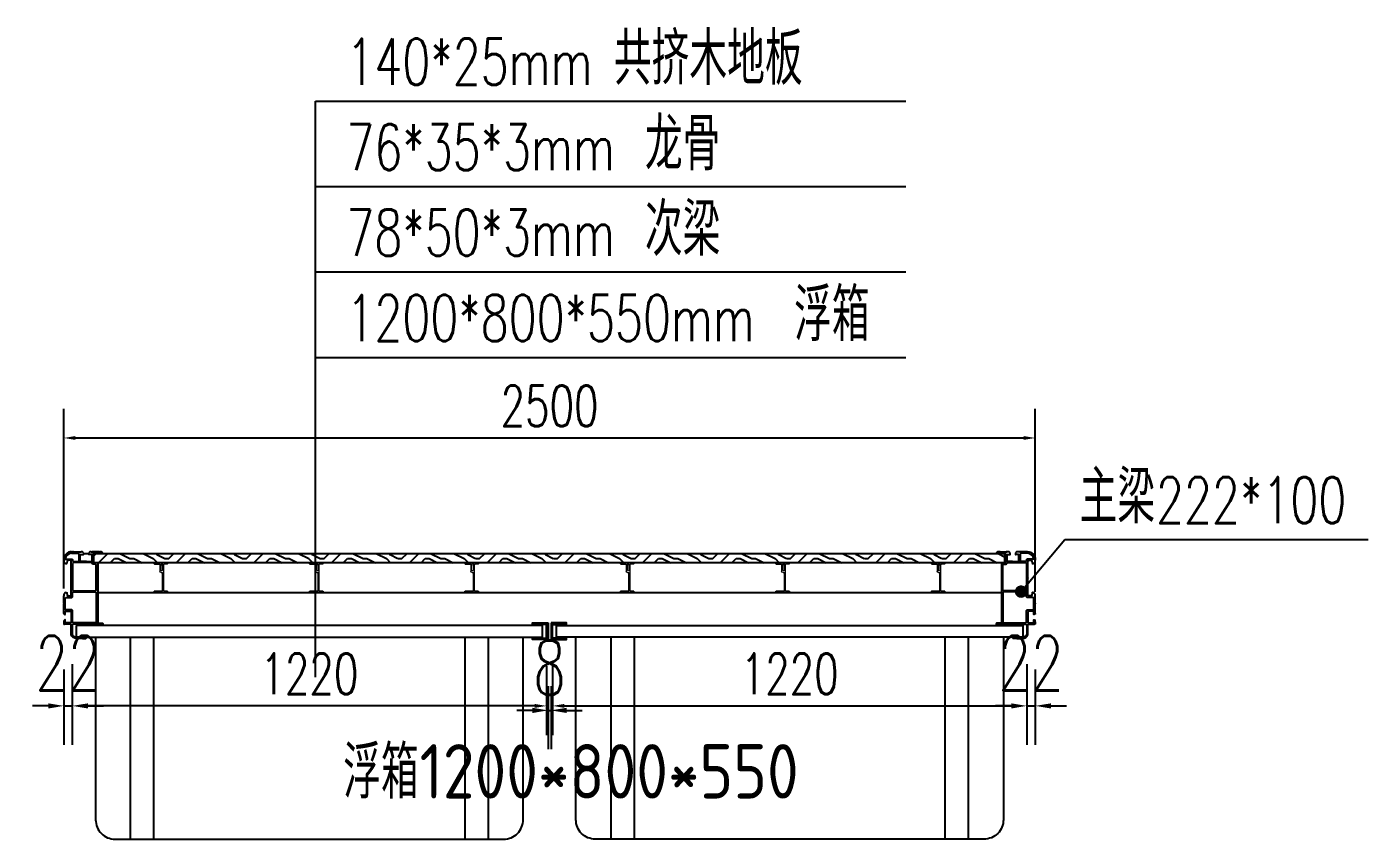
# Model space of a CAD drawing. Extents: x -89702 to 926017, y -610001 to -56924.
# Drawn here: x 10806 to 14258, y -538303 to -536212 of the extents above; entities that cross this region are included whole.
import ezdxf

# ---------------------------------------------------------------- set-up
doc = ezdxf.new("R2010")
doc.units = 0
doc.header["$LTSCALE"] = 10
doc.header["$MEASUREMENT"] = 0
for name, color, linetype in [('DIM_LEAD', 3, 'Continuous'), ('DIM_SYMB', 3, 'Continuous'), ('PUB_TEXT', 7, 'Continuous'), ('W-STEEL_FRAME钢架', 3, 'Continuous'), ('W-STEEL_KEEL钢龙骨', 5, 'Continuous'), ('W-WOOD_FLOOR木地板', 30, 'Continuous'), ('浮箱U槽', 5, 'Continuous'), ('结构', 1, 'Continuous')]:
    doc.layers.add(name, color=color, linetype=linetype)
doc.styles.add('_TCH_DIM', font='SIMPLEX', dxfattribs={"bigfont": 'GBCBIG'})
doc.styles.get("Standard").update_dxf_attribs({"font": 'gbenor.shx', "bigfont": 'gbcbig.shx'})
doc.styles.add('STANDARD_T3', font='simplex.shx', dxfattribs={"width": 0.7, "bigfont": 'gbcbig.shx'})
doc.dimstyles.new('W&&30', dxfattribs={"dimtxt": 105, "dimasz": 30, "dimexe": 75, "dimexo": 90, "dimgap": 30, "dimtad": 1, "dimdec": 0, "dimzin": 0, "dimdsep": 46, "dimtxsty": 'STANDARD_T3', "dimcen": 0.09, "dimclrd": 1, "dimclre": 1, "dimclrt": 7, "dimazin": 2, "dimtfac": 1, "dimtdec": 0, "dimtix": 1, "dimtmove": 2, "dimatfit": 3, "dimfxl": 0, "dimtolj": 1, "dimtzin": 0, "dimarcsym": 0})
doc.dimstyles.new('W&&40', dxfattribs={"dimtxt": 140, "dimasz": 40, "dimexe": 100, "dimexo": 120, "dimgap": 40, "dimtad": 1, "dimdec": 0, "dimzin": 0, "dimdsep": 46, "dimtxsty": 'STANDARD_T3', "dimcen": 0.09, "dimclrd": 1, "dimclre": 1, "dimclrt": 7, "dimazin": 2, "dimtfac": 1, "dimtdec": 0, "dimtix": 1, "dimtmove": 2, "dimatfit": 3, "dimfxl": 0, "dimtolj": 1, "dimtzin": 0, "dimarcsym": 0})

# ---------------------------------------------------------------- blocks, each defined once
blk = doc.blocks.new('0102')
at = {"color": 5, "lineweight": -3}
for p, q in [((-1521474.8, 1202748.6), (-1521474.8, 1203268.6)), ((-1521414.8, 1202748.6), (-1521414.8, 1203268.6)), ((-1520614.8, 1203268.6), (-1520614.8, 1202748.6)), ((-1520554.8, 1203268.6), (-1520554.8, 1202748.6))]:
    blk.add_line(p, q, dxfattribs=at)
at = {"color": 5}
blk.add_lwpolyline([(-1521614.8, 1203298.6), (-1521614.8, 1203268.6), (-1521564.8, 1203268.6), (-1520464.8, 1203268.5), (-1520414.8, 1203268.6), (-1520414.8, 1203298.6)], close=True, dxfattribs=at)
at = {"color": 5, "lineweight": -3}
blk.add_lwpolyline([(-1521564.8, 1203268.6), (-1521564.8, 1202798.6, 0.414214), (-1521514.8, 1202748.6), (-1520514.8, 1202748.6, 0.414214), (-1520464.8, 1202798.6), (-1520464.8, 1203268.6)], format="xyb", dxfattribs=at)
blk = doc.blocks.new('*D717')
at = {"layer": 'Defpoints', "color": 0, "transparency": 16777216}
for p in [(12159.1, -537767.5), (13379.1, -537762.5), (13379.1, -537959.5)]:
    blk.add_point(p, dxfattribs=at)
at = {"layer": 'W-STEEL_FRAME钢架', "color": 1, "lineweight": -2, "transparency": 16777216}
for p, q in [((12159.1, -537857.5), (12159.1, -538034.5)), ((13379.1, -537852.5), (13379.1, -538034.5)), ((12189.1, -537959.5), (13349.1, -537959.5))]:
    blk.add_line(p, q, dxfattribs=at)
at = {"layer": 'W-STEEL_FRAME钢架', "color": 1, "transparency": 16777216}
for points in [[(12189.1, -537954.5), (12189.1, -537964.5), (12159.1, -537959.5)], [(13349.1, -537954.5), (13349.1, -537964.5), (13379.1, -537959.5)]]:
    blk.add_solid(points, dxfattribs=at)
at = {"layer": 'W-STEEL_FRAME钢架', "color": 7, "transparency": 16777216, "insert": (12769.1, -537877), "char_height": 105, "attachment_point": 5, "style": 'STANDARD_T3'}
blk.add_mtext('\\A1;1220', dxfattribs=at)
blk = doc.blocks.new('*D718')
at = {"layer": 'Defpoints', "color": 0, "transparency": 16777216}
for p in [(10923.3, -537762.5), (12143.3, -537767.5), (10923.3, -537959.5)]:
    blk.add_point(p, dxfattribs=at)
at = {"layer": 'W-STEEL_FRAME钢架', "color": 1, "lineweight": -2, "transparency": 16777216}
for p, q in [((10923.3, -537852.5), (10923.3, -538034.5)), ((12143.3, -537857.5), (12143.3, -538034.5)), ((12113.3, -537959.5), (10953.3, -537959.5))]:
    blk.add_line(p, q, dxfattribs=at)
at = {"layer": 'W-STEEL_FRAME钢架', "color": 1, "transparency": 16777216}
for points in [[(10953.3, -537954.5), (10953.3, -537964.5), (10923.3, -537959.5)], [(12113.3, -537954.5), (12113.3, -537964.5), (12143.3, -537959.5)]]:
    blk.add_solid(points, dxfattribs=at)
at = {"layer": 'W-STEEL_FRAME钢架', "color": 7, "transparency": 16777216, "insert": (11533.3, -537877), "char_height": 105, "attachment_point": 5, "style": 'STANDARD_T3'}
blk.add_mtext('\\A1;1220', dxfattribs=at)
blk = doc.blocks.new('*D716')
at = {"layer": 'Defpoints', "color": 0, "transparency": 16777216}
for p in [(13401.2, -537269.9), (10901.2, -537747.5), (13401.2, -537755.7)]:
    blk.add_point(p, dxfattribs=at)
at = {"layer": 'W-STEEL_FRAME钢架', "color": 1, "lineweight": -2, "transparency": 16777216}
for p, q in [((10901.2, -537657.5), (10901.2, -537194.9)), ((13401.2, -537665.7), (13401.2, -537194.9)), ((10931.2, -537269.9), (13371.2, -537269.9))]:
    blk.add_line(p, q, dxfattribs=at)
at = {"layer": 'W-STEEL_FRAME钢架', "color": 1, "transparency": 16777216}
for points in [[(10931.2, -537264.9), (10931.2, -537274.9), (10901.2, -537269.9)], [(13371.2, -537264.9), (13371.2, -537274.9), (13401.2, -537269.9)]]:
    blk.add_solid(points, dxfattribs=at)
at = {"layer": 'W-STEEL_FRAME钢架', "color": 7, "transparency": 16777216, "insert": (12151.2, -537187.4), "char_height": 105, "attachment_point": 5, "style": 'STANDARD_T3'}
blk.add_mtext('\\A1;2500', dxfattribs=at)
blk = doc.blocks.new('$matou$00000085')
at = {"color": 0, "lineweight": 5}
for p, q in [((-17.5, 36, 0), (-17.5, 37, 0)), ((-4.3, 33.6, 0), (-4.3, 35, 0)), ((-1.2, 13.2, 0), (-3.5, 13.2, 0))]:
    blk.add_line(p, q, dxfattribs=at)
at = {"color": 0, "lineweight": 0, "ltscale": 0.5}
blk.add_arc((-1.5, 17.2, 0), 4.07, 274.7282, 349.8472, dxfattribs=at)
at = {"layer": '结构', "color": 0, "linetype": 'ByBlock', "lineweight": 0, "ltscale": 0.5}
for p, q in [((-7.2, 38, 0), (-16.5, 38, 0)), ((-16.5, 35, 0), (-8.5, 35, 0)), ((-0.7, 33.6, 0), (-0.7, 35, 0)), ((2.2, 38, 0), (16.5, 38, 0)), ((16.5, 35, 0), (3.5, 35, 0)), ((17.5, 37, 0), (17.5, 36, 0)), ((-7.5, -34, 0), (-7.5, 34, 0)), ((-4.7, 33.3, 0), (-4.3, 33.6, 0)), ((-4.3, 33.1, 0), (-4.7, 33.3, 0)), ((-4.7, 31.5, 0), (-4.3, 31.7, 0)), ((-4.3, 31.2, 0), (-4.7, 31.5, 0)), ((-4.3, 31, 0), (-4.7, 30.8, 0)), ((-4.7, 30.8, 0), (-4.3, 30.5, 0)), ((-4.3, 29.2, 0), (-4.7, 29, 0)), ((-4.7, 29, 0), (-4.3, 28.7, 0)), ((-4.3, 27.4, 0), (-4.7, 27.2, 0)), ((-4.7, 27.2, 0), (-4.3, 26.9, 0)), ((-4.3, 25.6, 0), (-4.7, 25.4, 0)), ((-4.7, 25.4, 0), (-4.3, 25.1, 0)), ((-4.3, 23.8, 0), (-4.7, 23.6, 0)), ((-4.7, 23.6, 0), (-4.3, 23.3, 0)), ((-4.3, 22, 0), (-4.7, 21.8, 0)), ((-4.7, 21.8, 0), (-4.3, 21.5, 0)), ((-4.3, 20.2, 0), (-4.7, 20, 0)), ((-4.7, 20, 0), (-4.3, 19.7, 0)), ((-4.5, -34, 0), (-4.5, 12.2, 0)), ((-4.3, 31.7, 0), (-4.3, 33.1, 0)), ((-4.3, 31.3, 0), (-4.3, 31, 0)), ((-4.3, 30.5, 0), (-4.3, 29.2, 0)), ((-4.3, 28.7, 0), (-4.3, 27.4, 0)), ((-4.3, 26.9, 0), (-4.3, 25.6, 0)), ((-4.3, 25.1, 0), (-4.3, 23.8, 0)), ((-4.3, 23.3, 0), (-4.3, 22, 0)), ((-4.3, 21.5, 0), (-4.3, 20.2, 0)), ((-4.3, 19.7, 0), (-4.3, 19.2, 0)), ((-0.3, 33.3, 0), (-0.7, 33.6, 0)), ((-0.7, 33.1, 0), (-0.3, 33.3, 0)), ((-0.7, 31.7, 0), (-0.7, 33.1, 0)), ((-0.3, 31.5, 0), (-0.7, 31.7, 0)), ((-0.7, 31.2, 0), (-0.3, 31.5, 0)), ((-0.7, 29.9, 0), (-0.7, 31.2, 0)), ((-0.3, 29.7, 0), (-0.7, 29.9, 0)), ((-0.7, 29.4, 0), (-0.3, 29.7, 0)), ((-0.7, 28.1, 0), (-0.7, 29.4, 0)), ((-0.3, 27.9, 0), (-0.7, 28.1, 0)), ((-0.7, 27.6, 0), (-0.3, 27.9, 0)), ((-0.7, 26.3, 0), (-0.7, 27.6, 0)), ((-0.3, 26.1, 0), (-0.7, 26.3, 0)), ((-0.7, 25.8, 0), (-0.3, 26.1, 0)), ((-0.7, 24.5, 0), (-0.7, 25.8, 0)), ((-0.3, 24.3, 0), (-0.7, 24.5, 0)), ((-0.7, 24, 0), (-0.3, 24.3, 0)), ((-0.7, 22.7, 0), (-0.7, 24, 0)), ((-0.3, 22.5, 0), (-0.7, 22.7, 0)), ((-0.7, 22.2, 0), (-0.3, 22.5, 0)), ((-0.7, 22.2, 0), (-0.7, 22.2, 0)), ((-0.7, 21, 0), (-0.7, 22.2, 0)), ((-0.3, 20.7, 0), (-0.7, 21, 0)), ((-0.7, 20.5, 0), (-0.3, 20.7, 0)), ((-0.7, 19.2, 0), (-0.7, 20.5, 0)), ((2.5, 34, 0), (2.5, 16.5, 0)), ((-17.5, -37.5, 0), (-17.5, -35.5, 0)), ((-17, -35, 0), (-8.5, -35, 0)), ((17, -38, 0), (-17, -38, 0)), ((-3.5, -35, 0), (17, -35, 0)), ((17.5, -35.5, 0), (17.5, -37.5, 0))]:
    blk.add_line(p, q, dxfattribs=at)
for centre, radius, start, end in [((-16.5, 37, 0), 1, 90, 180), ((-16.5, 36, 0), 1, 180, 270), ((-8.5, 34, 0), 1, 0, 90), ((-7.2, 35, 0), 3, 0, 90.0017), ((2.2, 35, 0), 3, 89.9983, 180), ((3.5, 34, 0), 1, 90, 180), ((16.5, 37, 0), 1, 0, 90), ((16.5, 36, 0), 1, 270, 360), ((-3.5, 12.2, 0), 1, 90, 180), ((-2.5, 19.2, 0), 1.75, 180, 0), ((-8.5, -34, 0), 1, 270, 0), ((-3.5, -34, 0), 1, 180, 270), ((-17, -35.5, 0), 0.5, 90, 180), ((-17, -37.5, 0), 0.5, 180, 270), ((17, -35.5, 0), 0.5, 0, 90), ((17, -37.5, 0), 0.5, 270, 0)]:
    blk.add_arc(centre, radius, start, end, dxfattribs=at)
blk = doc.blocks.new('*U714')
at = {"layer": 'W-STEEL_KEEL钢龙骨', "yscale": -1, "rotation": 180}
blk.add_blockref('$matou$00000085', (0, 0, 0), dxfattribs=at)
blk = doc.blocks.new('*U715')
at = {"layer": '浮箱U槽', "color": 0, "linetype": 'ByBlock', "lineweight": -2, "transparency": 16777216}
for p in [(-2000, 0), (-1600, 0), (-1200, 0), (-800, 0), (-400, 0), (0, 0)]:
    blk.add_blockref('*U714', p, dxfattribs=at)
blk = doc.blocks.new('*D719')
at = {"layer": 'Defpoints', "color": 0, "transparency": 16777216}
for p in [(12147.3, -537789), (12155.1, -537789), (12155.1, -537971.1)]:
    blk.add_point(p, dxfattribs=at)
at = {"layer": '浮箱U槽', "color": 1, "lineweight": -2, "transparency": 16777216}
for p, q in [((12147.3, -537909), (12147.3, -538071.1)), ((12155.1, -537909), (12155.1, -538071.1)), ((12107.3, -537971.1), (12067.3, -537971.1)), ((12147.3, -537971.1), (12155.1, -537971.1)), ((12195.1, -537971.1), (12235.1, -537971.1))]:
    blk.add_line(p, q, dxfattribs=at)
at = {"layer": '浮箱U槽', "color": 1, "transparency": 16777216}
for points in [[(12107.3, -537964.4), (12107.3, -537977.8), (12147.3, -537971.1)], [(12195.1, -537964.4), (12195.1, -537977.8), (12155.1, -537971.1)]]:
    blk.add_solid(points, dxfattribs=at)
at = {"layer": '浮箱U槽', "color": 7, "transparency": 16777216, "insert": (12151.2, -537861.1), "char_height": 140, "attachment_point": 5, "style": 'STANDARD_T3'}
blk.add_mtext('\\A1;8', dxfattribs=at)
blk = doc.blocks.new('*D720')
at = {"layer": 'Defpoints', "color": 0, "transparency": 16777216}
for p in [(10901.2, -537745.5), (10923.3, -537767.3), (10923.3, -537959.5)]:
    blk.add_point(p, dxfattribs=at)
at = {"layer": '浮箱U槽', "color": 1, "lineweight": -2, "transparency": 16777216}
for p, q in [((10901.2, -537865.5), (10901.2, -538059.5)), ((10923.3, -537887.3), (10923.3, -538059.5)), ((10861.2, -537959.5), (10821.2, -537959.5)), ((10901.2, -537959.5), (10923.3, -537959.5)), ((10963.3, -537959.5), (11003.3, -537959.5))]:
    blk.add_line(p, q, dxfattribs=at)
at = {"layer": '浮箱U槽', "color": 1, "transparency": 16777216}
for points in [[(10861.2, -537952.9), (10861.2, -537966.2), (10901.2, -537959.5)], [(10963.3, -537952.9), (10963.3, -537966.2), (10923.3, -537959.5)]]:
    blk.add_solid(points, dxfattribs=at)
at = {"layer": '浮箱U槽', "color": 7, "transparency": 16777216, "insert": (10912.2, -537849.5), "char_height": 140, "attachment_point": 5, "style": 'STANDARD_T3'}
blk.add_mtext('\\A1;22', dxfattribs=at)
blk = doc.blocks.new('*D721')
at = {"layer": 'Defpoints', "color": 0, "transparency": 16777216}
for p in [(13379.1, -537762.5), (13401.2, -537745.5), (13401.2, -537959.5)]:
    blk.add_point(p, dxfattribs=at)
at = {"layer": '浮箱U槽', "color": 1, "lineweight": -2, "transparency": 16777216}
for p, q in [((13401.2, -537865.5), (13401.2, -538059.5)), ((13379.1, -537882.5), (13379.1, -538059.5)), ((13339.1, -537959.5), (13299.1, -537959.5)), ((13379.1, -537959.5), (13401.2, -537959.5)), ((13441.2, -537959.5), (13481.2, -537959.5))]:
    blk.add_line(p, q, dxfattribs=at)
at = {"layer": '浮箱U槽', "color": 1, "transparency": 16777216}
for points in [[(13339.1, -537952.9), (13339.1, -537966.2), (13379.1, -537959.5)], [(13441.2, -537952.9), (13441.2, -537966.2), (13401.2, -537959.5)]]:
    blk.add_solid(points, dxfattribs=at)
at = {"layer": '浮箱U槽', "color": 7, "transparency": 16777216, "insert": (13390.1, -537849.5), "char_height": 140, "attachment_point": 5, "style": 'STANDARD_T3'}
blk.add_mtext('\\A1;22', dxfattribs=at)

msp = doc.modelspace()

# ---------------------------------------------------------------- hatches: boundary and pattern name
at = {"layer": 'W-WOOD_FLOOR木地板'}
h = msp.add_hatch(dxfattribs=at)
h.set_pattern_fill('木纹01', color=256, scale=50)
h.set_pattern_definition([(0, (-338238.72, -362730.62), (200, 200), [10, -190]), (0, (-338378.72, -362710.62), (200, 200), [20, -180]), (0, (-338248.72, -362700.62), (200, 200), [10, -190]), (0, (-338368.72, -362680.62), (200, 200), [10, -190]), (0, (-338248.72, -362670.62), (200, 200), [10, -190]), (0, (-338358.72, -362660.62), (200, 200), [10, -190]), (0, (-338248.72, -362650.62), (200, 200), [10, -190]), (0, (-338358.72, -362630.62), (200, 200), [10, -110, 10, -70]), (0, (-338358.72, -362610.62), (200, 200), [20, -100, 10, -70]), (0, (-338368.72, -362580.62), (200, 200), [10, -30, 10, -80, 10, -60]), (0, (-338378.72, -362560.62), (200, 200), [10, -40, 20, -130]), (0, (-338248.72, -362550.62), (200, 200), [10, -190]), (0, (-338378.72, -362540.62), (200, 200), [10, -50, 10, -130]), (45, (-338398.72, -362730.62), (0, 200), [28.2842, -254.55851]), (45, (-338228.72, -362730.62), (0, 200), [56.56854, -226.27417]), (45, (-338228.72, -362630.62), (0, 200), [14.142, -268.70071]), (45, (-338398.72, -362610.62), (0, 200), [42.4264, -240.41631]), (45, (-338228.72, -362610.62), (0, 200), [70.71068, -212.13203]), (45, (-338228.72, -362580.62), (0, 200), [42.4264, -240.41631]), (315, (-338268.72, -362560.62), (200, -4e-14), [14.142, -268.70071]), (315, (-338338.72, -362720.62), (200, -4e-14), [28.2842, -254.55851]), (315, (-338328.72, -362640.62), (200, -4e-14), [28.2842, -254.55851]), (315, (-338268.72, -362680.62), (200, -4e-14), [28.2842, -254.55851]), (315, (-338278.72, -362600.62), (200, -4e-14), [28.2842, -254.55851]), (315, (-338268.72, -362580.62), (200, -4e-14), [42.4264, -240.41631]), (315, (-338318.72, -362700.62), (200, -4e-14), [42.4264, -240.41631]), (315, (-338288.72, -362690.62), (200, -4e-14), [42.4264, -240.41631]), (315, (-338318.72, -362620.62), (200, -4e-14), [42.4264, -240.41631]), (315, (-338298.72, -362610.62), (200, -4e-14), [42.4264, -240.41631]), (26.56505, (-338388.72, -362690.62), (200, 8e-08), [22.36068, -424.85292]), (26.56505, (-338238.72, -362700.62), (200, 8e-08), [89.44272, -357.77088]), (26.56505, (-338238.72, -362670.62), (200, 8e-08), [89.44272, -357.77088]), (26.56505, (-338238.72, -362650.62), (200, 8e-08), [89.4428, -134, 44.722, -179.048795]), (26.56505, (-338218.72, -362620.62), (200, 8e-08), [22.36068, -424.85292]), (26.56505, (-338398.72, -362550.62), (200, 8e-08), [22.36068, -424.85292]), (26.56505, (-338238.72, -362550.62), (200, 8e-08), [44.72136, -402.49224]), (333.43495, (-338288.72, -362730.62), (200, -8e-08), [44.72136, -402.49224]), (333.43495, (-338358.72, -362680.62), (200, -8e-08), [44.72136, -402.49224]), (333.43495, (-338358.72, -362710.62), (200, -8e-08), [22.36068, -424.85224]), (333.43495, (-338348.72, -362660.62), (200, -8e-08), [67.08204, -380.13156]), (333.43495, (-338308.72, -362660.62), (200, -8e-08), [44.72136, -402.49224]), (333.43495, (-338288.72, -362650.62), (200, -8e-08), [44.72136, -402.49224]), (333.43495, (-338348.72, -362630.62), (200, -8e-08), [22.36068, -424.85224]), (333.43495, (-338338.72, -362610.62), (200, -8e-08), [22.36068, -424.85224]), (333.43495, (-338258.72, -362570.62), (200, -8e-08), [22.36068, -424.85224]), (333.43495, (-338268.72, -362640.62), (200, -8e-08), [22.36068, -424.85224]), (333.43495, (-338358.72, -362580.62), (200, -8e-08), [67.08204, -380.13156]), (333.43495, (-338368.72, -362560.62), (200, -8e-08), [44.72136, -402.49224]), (333.43495, (-338258.72, -362620.62), (200, -8e-08), [22.36, -201.24, 22.36, -201.253595]), (333.43495, (-338318.72, -362580.62), (200, -8e-08), [44.72136, -402.49224]), (333.43495, (-338308.72, -362560.62), (200, -8e-08), [44.72136, -402.49224]), (333.43495, (-338368.72, -362540.62), (200, -8e-08), [44.72136, -402.49224]), (333.43495, (-338308.72, -362540.62), (200, -8e-08), [44.72136, -402.49224])])
h.paths.add_polyline_path([(10978.4, -537567.4), (10978.4, -537591.4), (13322.1, -537591.4), (13322.1, -537567.4)])

# ---------------------------------------------------------------- linework, layer by layer
at = {"color": 3, "lineweight": -3}
for p, q in [((10936.8, -537563.3), (10937.1, -537562.8)), ((10938.2, -537562.8), (10938.5, -537563.3)), ((10938.8, -537563.3), (10939.1, -537562.8)), ((10940.8, -537563.3), (10941.1, -537562.8)), ((10941.2, -537562.7), (10946.3, -537562.7)), ((10941.2, -537562.7), (10943, -537562.7)), ((10951.9, -537565.2), (10951.9, -537569.6)), ((10965.9, -537569.6), (10965.9, -537565.2)), ((10971.4, -537562.7), (10976.6, -537562.7)), ((10985.1, -537563.3), (10984.8, -537562.8)), ((10987.1, -537563.3), (10986.8, -537562.8)), ((10987.6, -537562.8), (10987.3, -537563.3)), ((10989.1, -537563.3), (10988.8, -537562.8)), ((10991.8, -537562.7), (10994.2, -537562.7)), ((13310.5, -537562.7), (13308.2, -537562.7)), ((13313.3, -537563.3), (13313.6, -537562.8)), ((13314.7, -537562.8), (13315, -537563.3)), ((13315.3, -537563.3), (13315.6, -537562.8)), ((13317.3, -537563.3), (13317.6, -537562.8)), ((13330.9, -537562.7), (13325.8, -537562.7)), ((13336.4, -537569.6), (13336.4, -537565.2)), ((13350.5, -537565.2), (13350.5, -537569.6)), ((13361.1, -537562.7), (13356, -537562.7)), ((13361.1, -537562.7), (13359.3, -537562.7)), ((13361.6, -537563.3), (13361.3, -537562.8)), ((13363.6, -537563.3), (13363.3, -537562.8)), ((13364.2, -537562.8), (13363.9, -537563.3)), ((13365.6, -537563.3), (13365.3, -537562.8)), ((10920.2, -537629.9), (10920.2, -537586.8)), ((10925.8, -537587.8), (10938.3, -537587.8)), ((10988.5, -537592.4), (10988.5, -537629.9)), ((13313.8, -537592.4), (13313.8, -537629.9)), ((13376.6, -537587.8), (13364, -537587.8)), ((13382.1, -537629.9), (13382.1, -537586.8)), ((10901.2, -537695.4), (10901.2, -537676.6)), ((10988.5, -537696.6), (10988.5, -537746)), ((13313.8, -537696.6), (13313.8, -537746)), ((13401.2, -537695.4), (13401.2, -537676.6))]:
    msp.add_line(p, q, dxfattribs=at)
at = {"color": 0}
msp.add_line((10951.9, -537567.4), (10965.9, -537567.4), dxfattribs=at)
at = {"color": 1, "lineweight": -3}
msp.add_line((10988.5, -537668), (13313.8, -537668), dxfattribs=at)
at = {"color": 3, "lineweight": -3}
for points in [[(10921.2, -537562.7, 0.414214), (10901.2, -537582.8), (10901.2, -537584.4)], [(10921.2, -537566.8), (10921.2, -537566.8), (10937.3, -537566.8, -0.414214), (10940.3, -537569.8), (10940.3, -537585.8, -0.414518), (10938.3, -537587.8)], [(10926, -537562.7, -0.198912), (10926.1, -537562.8), (10926.4, -537563.3)], [(10926.7, -537563.3), (10927, -537562.8, -0.198912), (10927.2, -537562.7), (10928, -537562.7, -0.198912), (10928.1, -537562.8), (10928.4, -537563.3)], [(10928.7, -537563.3), (10929, -537562.8, -0.198912), (10929.2, -537562.7), (10930, -537562.7, -0.198912), (10930.1, -537562.8), (10930.4, -537563.3)], [(10930.7, -537563.3), (10931, -537562.8, -0.198912), (10931.2, -537562.7), (10932, -537562.7, -0.198912), (10932.2, -537562.8), (10932.5, -537563.3)], [(10932.7, -537563.3), (10933, -537562.8, -0.198912), (10933.2, -537562.7), (10934, -537562.7, -0.198912), (10934.2, -537562.8), (10934.5, -537563.3)], [(10934.7, -537563.3), (10935, -537562.8, -0.198912), (10935.2, -537562.7), (10936, -537562.7, -0.198912), (10936.2, -537562.8), (10936.5, -537563.3)], [(10937.1, -537562.8, -0.198912), (10937.2, -537562.7), (10938, -537562.7)], [(10939.2, -537562.7), (10940, -537562.7, -0.198912), (10940.2, -537562.8), (10940.5, -537563.3)], [(10977, -537563.3), (10976.7, -537562.8, 0.198912), (10976.6, -537562.7), (10974.7, -537562.7)], [(10979, -537563.3), (10978.7, -537562.8, 0.198912), (10978.6, -537562.7), (10977.7, -537562.7, 0.198912), (10977.6, -537562.8), (10977.3, -537563.3)], [(10988.5, -537592.4, 0.414214), (10987.5, -537591.4), (10978.5, -537591.4, -0.414214), (10977.5, -537590.3), (10977.5, -537566.8, -0.414214), (10978.5, -537565.8)], [(11001.6, -537565.2), (11001.6, -537565.6, -0.414214), (11001.4, -537565.8), (10978.5, -537565.8)], [(10981, -537563.3), (10980.7, -537562.8, 0.198912), (10980.6, -537562.7), (10979.8, -537562.7, 0.198912), (10979.6, -537562.8), (10979.3, -537563.3)], [(10983, -537563.3), (10982.7, -537562.8, 0.198912), (10982.6, -537562.7), (10981.8, -537562.7, 0.198912), (10981.6, -537562.8), (10981.3, -537563.3)], [(10984.6, -537562.7), (10983.8, -537562.7, 0.198912), (10983.6, -537562.8), (10983.3, -537563.3)], [(10986.6, -537562.7), (10985.8, -537562.7, 0.198912), (10985.6, -537562.8), (10985.3, -537563.3)], [(10988.6, -537562.7), (10987.8, -537562.7, 0.198912), (10987.6, -537562.8)], [(10991.1, -537563.3), (10990.8, -537562.8, 0.198912), (10990.6, -537562.7), (10989.8, -537562.7, 0.198912), (10989.7, -537562.8), (10989.4, -537563.3)], [(10991.8, -537562.7, 0.198912), (10991.7, -537562.8), (10991.4, -537563.3)], [(13300.8, -537565.2), (13300.8, -537565.6, 0.414214), (13301, -537565.8), (13323.9, -537565.8)], [(13310.5, -537562.7, -0.198912), (13310.7, -537562.8), (13311, -537563.3)], [(13311.3, -537563.3), (13311.6, -537562.8, -0.198912), (13311.7, -537562.7), (13312.5, -537562.7, -0.198912), (13312.7, -537562.8), (13313, -537563.3)], [(13313.7, -537562.7), (13314.6, -537562.7, -0.198912), (13314.7, -537562.8)], [(13313.8, -537592.4, -0.414214), (13314.8, -537591.4), (13323.9, -537591.4, 0.414214), (13324.9, -537590.3), (13324.9, -537566.8, 0.414214), (13323.9, -537565.8)], [(13315.7, -537562.7), (13316.6, -537562.7, -0.198912), (13316.7, -537562.8), (13317, -537563.3)], [(13317.7, -537562.7), (13318.6, -537562.7, -0.198912), (13318.7, -537562.8), (13319, -537563.3)], [(13319.3, -537563.3), (13319.6, -537562.8, -0.198912), (13319.7, -537562.7), (13320.6, -537562.7, -0.198912), (13320.7, -537562.8), (13321, -537563.3)], [(13321.3, -537563.3), (13321.6, -537562.8, -0.198912), (13321.7, -537562.7), (13322.6, -537562.7, -0.198912), (13322.7, -537562.8), (13323, -537563.3)], [(13323.3, -537563.3), (13323.6, -537562.8, -0.198912), (13323.8, -537562.7), (13324.6, -537562.7, -0.198912), (13324.7, -537562.8), (13325, -537563.3)], [(13325.3, -537563.3), (13325.6, -537562.8, -0.198912), (13325.8, -537562.7), (13327.6, -537562.7)], [(13363.1, -537562.7), (13362.3, -537562.7, 0.198912), (13362.2, -537562.8), (13361.9, -537563.3)], [(13381.1, -537566.8), (13381.1, -537566.8), (13365, -537566.8, 0.414214), (13362, -537569.8), (13362, -537585.8, 0.414518), (13364, -537587.8)], [(13365.3, -537562.8, 0.198912), (13365.1, -537562.7), (13364.3, -537562.7)], [(13367.6, -537563.3), (13367.3, -537562.8, 0.198912), (13367.1, -537562.7), (13366.3, -537562.7, 0.198912), (13366.2, -537562.8), (13365.9, -537563.3)], [(13369.6, -537563.3), (13369.3, -537562.8, 0.198912), (13369.2, -537562.7), (13368.3, -537562.7, 0.198912), (13368.2, -537562.8), (13367.9, -537563.3)], [(13371.6, -537563.3), (13371.3, -537562.8, 0.198912), (13371.2, -537562.7), (13370.3, -537562.7, 0.198912), (13370.2, -537562.8), (13369.9, -537563.3)], [(13373.6, -537563.3), (13373.3, -537562.8, 0.198912), (13373.2, -537562.7), (13372.3, -537562.7, 0.198912), (13372.2, -537562.8), (13371.9, -537563.3)], [(13375.6, -537563.3), (13375.3, -537562.8, 0.198912), (13375.2, -537562.7), (13374.3, -537562.7, 0.198912), (13374.2, -537562.8), (13373.9, -537563.3)], [(13376.3, -537562.7, 0.198912), (13376.2, -537562.8), (13375.9, -537563.3)], [(13381.1, -537562.7, -0.414214), (13401.2, -537582.8), (13401.2, -537584.4)], [(10905.2, -537581.8), (10905.2, -537581.8), (10921.7, -537581.8, -0.414214), (10923.8, -537583.8), (10923.8, -537585.8, 0.413909), (10925.8, -537587.8)], [(10918.2, -537584.8), (10911.3, -537584.8, 0.362489), (10910.3, -537585.7), (10909, -537593)], [(10958.3, -537587.8), (10944.8, -537587.8, -0.414214), (10943.8, -537586.8), (10943.8, -537570.8, -0.414214), (10944.8, -537569.8), (10951.7, -537569.8)], [(10959.5, -537587.8, 0.198912), (10959.3, -537587.9), (10959, -537588.2, -0.414214), (10958.8, -537588.2), (10958.5, -537587.9, 0.198912), (10958.3, -537587.8)], [(10959.5, -537587.8), (10973, -537587.8, 0.414214), (10974, -537586.8), (10974, -537570.8, 0.414214), (10973, -537569.8), (10966.1, -537569.8)], [(13342.9, -537587.8), (13329.4, -537587.8, -0.414214), (13328.4, -537586.8), (13328.4, -537570.8, -0.414214), (13329.4, -537569.8), (13336.2, -537569.8)], [(13342.9, -537587.8, -0.198912), (13343, -537587.9), (13343.3, -537588.2, 0.414214), (13343.6, -537588.2), (13343.9, -537587.9, -0.198912), (13344, -537587.8)], [(13344, -537587.8), (13357.5, -537587.8, 0.414214), (13358.5, -537586.8), (13358.5, -537570.8, 0.414214), (13357.5, -537569.8), (13350.7, -537569.8)], [(13397.1, -537581.8), (13397.1, -537581.8), (13380.6, -537581.8, 0.414214), (13378.6, -537583.8), (13378.6, -537585.8, -0.413909), (13376.6, -537587.8)], [(13384.1, -537584.8), (13391, -537584.8, -0.362489), (13392, -537585.7), (13393.4, -537593)], [(10907.8, -537667.1, -0.403535), (10909, -537668), (10910.3, -537675.4, 0.362489), (10911.3, -537676.2), (10918.2, -537676.2, 0.414214), (10920.2, -537674.2), (10920.2, -537631.1)], [(10920.2, -537629.9, 0.198912), (10920.3, -537630.1), (10920.6, -537630.4, -0.414214), (10920.6, -537630.6), (10920.3, -537630.9, 0.198912), (10920.2, -537631.1)], [(10988.5, -537630.1), (10988.2, -537630.4, 0.414214), (10988.2, -537630.6), (10988.5, -537630.9, -0.198912), (10988.5, -537631.1), (10988.5, -537631.1), (10988.5, -537695.4)], [(13313.9, -537630.1), (13314.2, -537630.4, -0.414214), (13314.2, -537630.6), (13313.9, -537630.9, 0.198912), (13313.8, -537631.1), (13313.8, -537631.1), (13313.8, -537695.4)], [(13382.1, -537629.9, -0.198912), (13382, -537630.1), (13381.7, -537630.4, 0.414214), (13381.7, -537630.6), (13382, -537630.9, -0.198912), (13382.1, -537631.1)], [(13394.5, -537667.1, 0.403535), (13393.4, -537668), (13392, -537675.4, -0.362489), (13391, -537676.2), (13384.1, -537676.2, -0.414214), (13382.1, -537674.2), (13382.1, -537631.1)], [(10988.5, -537668), (10988.5, -537746, 2.414214), (10989, -537746.5), (11000.6, -537746.5, -0.414214), (11001.6, -537747.5), (11001.6, -537748.5, -0.414214), (11000.6, -537749.5)], [(13313.8, -537668), (13313.8, -537746, -2.414214), (13313.3, -537746.5), (13301.8, -537746.5, 0.414214), (13300.8, -537747.5), (13300.8, -537748.5, 0.414214), (13301.8, -537749.5)], [(10901.2, -537695.4, 0.198912), (10901.2, -537695.6), (10901.5, -537695.9, -0.414214), (10901.5, -537696.2), (10901.2, -537696.5, 0.198912), (10901.2, -537696.6)], [(10988.5, -537695.6), (10988.2, -537695.9, 0.414214), (10988.2, -537696.2), (10988.5, -537696.5)], [(13313.9, -537695.6), (13314.2, -537695.9, -0.414214), (13314.2, -537696.2), (13313.9, -537696.5)], [(13401.2, -537695.4, -0.198912), (13401.1, -537695.6), (13400.8, -537695.9, 0.414214), (13400.8, -537696.2), (13401.1, -537696.5, -0.198912), (13401.2, -537696.6)], [(10901.2, -537721.4, 0.414214), (10903.7, -537723.9), (10905, -537723.9, 0.414214), (10905.2, -537723.7)], [(10905.2, -537738.1, 0.414214), (10905, -537737.9), (10903.7, -537737.9)], [(10905.2, -537723.7), (10905.2, -537716.8, -0.414214), (10906.2, -537715.8), (10919.2, -537715.8, -0.414214), (10920.2, -537716.8), (10920.2, -537730.3, 0.198912), (10920.3, -537730.5), (10920.6, -537730.8, -0.414214), (10920.6, -537731), (10920.3, -537731.3, 0.198912), (10920.2, -537731.5), (10920.2, -537745, -0.414214), (10919.2, -537746), (10906.2, -537746, -0.414214), (10905.2, -537745), (10905.2, -537738.1)], [(13397.2, -537723.7), (13397.2, -537716.8, 0.414214), (13396.1, -537715.8), (13383.1, -537715.8, 0.414214), (13382.1, -537716.8), (13382.1, -537730.3, -0.198912), (13382, -537730.5), (13381.7, -537730.8, 0.414214), (13381.7, -537731), (13382, -537731.3, -0.198912), (13382.1, -537731.5), (13382.1, -537745, 0.414214), (13383.1, -537746), (13396.1, -537746, 0.414214), (13397.2, -537745), (13397.2, -537738.1)], [(13401.2, -537721.4, -0.414214), (13398.7, -537723.9), (13397.4, -537723.9, -0.414214), (13397.2, -537723.7)], [(13397.2, -537738.1, -0.414214), (13397.4, -537737.9), (13398.7, -537737.9)], [(10901.2, -537743.4), (10901.2, -537747.5, 0.414214), (10903.2, -537749.5)], [(10932.3, -537785.6, -0.414214), (10920.2, -537773.6), (10920.2, -537751.5, 0.414214), (10918.2, -537749.5), (10903.2, -537749.5)], [(11000.6, -537749.5), (10925.3, -537749.5, 0.414214), (10923.3, -537751.5), (10923.3, -537773.6, 0.414214), (10932.3, -537782.6)], [(13301.8, -537749.5), (13377.1, -537749.5, -0.414214), (13379.1, -537751.5), (13379.1, -537773.6, -0.414214), (13370.1, -537782.6)], [(13370.1, -537785.6, 0.414214), (13382.1, -537773.6), (13382.1, -537751.5, -0.414214), (13384.1, -537749.5), (13399.2, -537749.5)], [(13401.2, -537743.4), (13401.2, -537747.5, -0.414214), (13399.2, -537749.5)], [(10948.9, -537785.6), (10949.2, -537785.3, -0.414214), (10949.5, -537785.3), (10949.8, -537785.6, 0.198912), (10949.9, -537785.6), (10958.4, -537785.6, 0.414214), (10959.4, -537784.6), (10959.4, -537783.6, 0.414214), (10958.4, -537782.6), (10932.3, -537782.6)], [(10948.9, -537785.6, -0.198912), (10948.8, -537785.6), (10932.3, -537785.6)], [(13353.4, -537785.6), (13353.1, -537785.3, 0.414214), (13352.8, -537785.3), (13352.5, -537785.6, -0.198912), (13352.4, -537785.6), (13343.9, -537785.6, -0.414214), (13342.9, -537784.6), (13342.9, -537783.6, -0.414214), (13343.9, -537782.6), (13370.1, -537782.6)], [(13353.4, -537785.6, 0.198912), (13353.6, -537785.6), (13370.1, -537785.6)]]:
    msp.add_lwpolyline(points, format="xyb", dxfattribs=at)
for points in [[(10921.2, -537562.7), (10926, -537562.7), (10923.6, -537562.7)], [(13381.1, -537562.7), (13376.3, -537562.7), (13378.7, -537562.7)], [(10901.2, -537721.4), (10901.2, -537710.9), (10901.2, -537696.6)], [(13401.2, -537721.4), (13401.2, -537710.9), (13401.2, -537696.6)]]:
    msp.add_lwpolyline(points, dxfattribs=at)
for points in [[(10977, -537594.9, -0.356394), (10974, -537592.5, 0.356394), (10972, -537590.8), (10926.8, -537590.8, 0.414214), (10923.8, -537593.9), (10923.8, -537661.1, 0.414214), (10925.8, -537663.1), (10982, -537663.1, 0.414214), (10985, -537660.1), (10985, -537597.9, 0.414214), (10982, -537594.9)], [(13325.4, -537594.9, 0.356394), (13328.3, -537592.5, -0.356394), (13330.3, -537590.8), (13375.6, -537590.8, -0.414214), (13378.6, -537593.9), (13378.6, -537661.1, -0.414214), (13376.6, -537663.1), (13320.4, -537663.1, -0.414214), (13317.3, -537660.1), (13317.3, -537597.9, -0.414214), (13320.4, -537594.9)], [(10985, -537742.9, -0.414214), (10982, -537746), (10926.8, -537746, -0.414214), (10923.8, -537742.9), (10923.8, -537715.3, 0.414214), (10920.7, -537712.3), (10907.7, -537712.3, -0.414214), (10904.7, -537709.3), (10904.7, -537683.7, -0.414214), (10907.7, -537680.7), (10920.7, -537680.7, 0.414214), (10923.8, -537677.7), (10923.8, -537668.2, -0.414214), (10925.8, -537666.1), (10982, -537666.1, -0.414214), (10985, -537669.2)], [(13317.3, -537742.9, 0.414214), (13320.4, -537746), (13375.6, -537746, 0.414214), (13378.6, -537742.9), (13378.6, -537715.3, -0.414214), (13381.6, -537712.3), (13394.6, -537712.3, 0.414214), (13397.7, -537709.3), (13397.7, -537683.7, 0.414214), (13394.6, -537680.7), (13381.6, -537680.7, -0.414214), (13378.6, -537677.7), (13378.6, -537668.2, 0.414214), (13376.6, -537666.1), (13320.4, -537666.1, 0.414214), (13317.3, -537669.2)]]:
    msp.add_lwpolyline(points, format="xyb", close=True, dxfattribs=at)
at = {"color": 4}
for points in [[(12147.3, -537746), (12147.3, -537789), (12107.3, -537789), (12107.3, -537785), (12143.3, -537785), (12143.3, -537750), (12107.3, -537750), (12107.3, -537746)], [(12155.1, -537746), (12155.1, -537789), (12195.1, -537789), (12195.1, -537785), (12159.1, -537785), (12159.1, -537750), (12195.1, -537750), (12195.1, -537746)]]:
    msp.add_lwpolyline(points, close=True, dxfattribs=at)
at = {"color": 3, "lineweight": -3}
for centre, radius, start, end in [((10921.2, -537582.8), 16, 89.8166, 176.4472), ((10926.6, -537563.1), 0.201, 225, 315), ((10928.6, -537563.1), 0.201, 225, 315), ((10930.6, -537563.1), 0.201, 225, 315), ((10932.6, -537563.1), 0.201, 225, 315), ((10934.6, -537563.1), 0.201, 225, 315), ((10936.6, -537563.1), 0.201, 225, 315), ((10938, -537562.9), 0.201, 45, 90), ((10938.6, -537563.1), 0.201, 225, 315), ((10939.2, -537562.9), 0.201, 90, 135), ((10940.6, -537563.1), 0.201, 225, 315), ((10941.2, -537562.9), 0.201, 90, 135), ((10946.7, -537569.4), 6.62, 38.3047, 92.8074), ((10971.1, -537569.4), 6.62, 87.1926, 141.6953), ((10977.2, -537563.1), 0.201, 225, 315), ((10979.2, -537563.1), 0.201, 225, 315), ((10981.2, -537563.1), 0.201, 225, 315), ((10983.2, -537563.1), 0.201, 225, 315), ((10984.6, -537562.9), 0.201, 45, 90), ((10985.2, -537563.1), 0.201, 225, 315), ((10986.6, -537562.9), 0.201, 45, 90), ((10987.2, -537563.1), 0.201, 225, 315), ((10988.6, -537562.9), 0.201, 45, 90), ((10989.2, -537563.1), 0.201, 225, 315), ((10991.2, -537563.1), 0.201, 225, 315), ((10993.6, -537576.5), 13.8, 54.8394, 92.3815), ((13308.7, -537576.5), 13.8, 87.6185, 125.1606), ((13311.1, -537563.1), 0.201, 225, 315), ((13313.1, -537563.1), 0.201, 225, 315), ((13313.7, -537562.9), 0.201, 90, 135), ((13315.1, -537563.1), 0.201, 225, 315), ((13315.7, -537562.9), 0.201, 90, 135), ((13317.1, -537563.1), 0.201, 225, 315), ((13317.7, -537562.9), 0.201, 90, 135), ((13319.2, -537563.1), 0.201, 225, 315), ((13321.2, -537563.1), 0.201, 225, 315), ((13323.2, -537563.1), 0.201, 225, 315), ((13325.2, -537563.1), 0.201, 225, 315), ((13331.2, -537569.4), 6.62, 38.3047, 92.8074), ((13355.7, -537569.4), 6.62, 87.1926, 141.6953), ((13361.1, -537562.9), 0.201, 45, 90), ((13361.7, -537563.1), 0.201, 225, 315), ((13363.1, -537562.9), 0.201, 45, 90), ((13363.7, -537563.1), 0.201, 225, 315), ((13364.3, -537562.9), 0.201, 90, 135), ((13365.7, -537563.1), 0.201, 225, 315), ((13367.7, -537563.1), 0.201, 225, 315), ((13369.7, -537563.1), 0.201, 225, 315), ((13371.7, -537563.1), 0.201, 225, 315), ((13373.8, -537563.1), 0.201, 225, 315), ((13375.8, -537563.1), 0.201, 225, 315), ((13381.1, -537582.8), 16, 3.5528, 90.1834), ((10911.1, -537584.5), 9.88, 179.7094, 251.9861), ((10908, -537592.9), 1, 270, 349.7), ((10918.2, -537586.8), 2.01, 0, 90), ((10951.7, -537569.6), 0.201, 270, 0.2741), ((10966.1, -537569.6), 0.201, 180, 270), ((13336.2, -537569.6), 0.201, 270, 360), ((13350.7, -537569.6), 0.201, 179.7259, 270), ((13384.1, -537586.8), 2.01, 90, 180), ((13394.3, -537592.9), 1, 190.3, 270), ((13391.3, -537584.5), 9.88, 288.0139, 0.2906), ((10988.3, -537629.9), 0.201, 315, 0), ((13314, -537629.9), 0.201, 180, 225), ((10911.3, -537676.7), 10.1, 110.0422, 179.7055), ((13391.1, -537676.7), 10.1, 0.2945, 69.9578), ((10988.3, -537695.4), 0.201, 315, 0), ((10988.3, -537696.6), 0.201, 360, 45), ((13314, -537695.4), 0.201, 180, 225), ((13314, -537696.6), 0.201, 135, 180), ((10907.8, -537743.1), 6.62, 128.3047, 182.8074), ((13394.6, -537743.1), 6.62, 357.1926, 51.6953)]:
    msp.add_arc(centre, radius, start, end, dxfattribs=at)
at = {"layer": 'DIM_LEAD'}
for p, q in [((13364.5, -537665.4), (13477.5, -537531.5)), ((13477.5, -537531.5), (14257.7, -537531.5))]:
    msp.add_line(p, q, dxfattribs=at)
at = {"layer": 'DIM_LEAD', "const_width": 16}
msp.add_lwpolyline([(13359.4, -537671.5, 1), (13369.7, -537659.3, 1)], format="xyb", close=True, dxfattribs=at)
at = {"layer": 'DIM_SYMB'}
for p, q in [((11548.7, -537062.5), (11548.7, -536403.1)), ((11548.7, -536403.1), (13068.3, -536403.1)), ((11548.7, -536622.9), (13068.3, -536622.9)), ((11548.7, -536842.7), (13068.3, -536842.7)), ((11548.7, -537885.9), (11548.7, -537062.5)), ((11548.7, -537062.5), (13068.3, -537062.5))]:
    msp.add_line(p, q, dxfattribs=at)
at = {"layer": 'W-WOOD_FLOOR木地板'}
msp.add_lwpolyline([(10978.4, -537567.4), (13322.1, -537567.4), (13322.1, -537591.4), (10978.4, -537591.4)], close=True, dxfattribs=at)

# ---------------------------------------------------------------- block references
at = {"color": 0}
msp.add_blockref('0102', (1532548.1, -1741051.1), dxfattribs=at)
at = {"color": 0, "xscale": -1}
msp.add_blockref('0102', (-1508245.7, -1741051.1), dxfattribs=at)
at = {"layer": '浮箱U槽'}
msp.add_blockref('*U715', (13151, -537629.4), dxfattribs=at)

# ---------------------------------------------------------------- texts
at = {"layer": 'PUB_TEXT', "color": 7, "style": '_TCH_DIM'}
for s, p in [('共挤木地板', (12316.5, -536361.1)), ('龙骨', (12396.5, -536580.9)), ('次梁', (12396.5, -536800.7)), ('浮箱', (12780.5, -537020.5)), ('主梁', (13515.1, -537489.5))]:
    msp.add_text(s, height=135.04, dxfattribs=at).set_placement(p)
at = {"layer": 'PUB_TEXT', "color": 7, "style": '_TCH_DIM', "width": 0.705882}
for s, p in [('140*25mm', (11628.5, -536361.1)), ('76*35*3mm', (11628.5, -536580.9)), ('78*50*3mm', (11628.5, -536800.7)), ('1200*800*550mm', (11628.5, -537020.5)), ('222*100', (13711.7, -537489.5))]:
    msp.add_text(s, height=119, dxfattribs=at).set_placement(p)
at = {"layer": 'PUB_TEXT'}
for s, height, p in [('浮箱', 135.04, (11620.3, -538197.9)), ('1200*800*550', 140, (11816.9, -538197.9))]:
    msp.add_text(s, height=height, dxfattribs=at).set_placement(p)

# ---------------------------------------------------------------- dimensions: what is measured, and where the dimension line sits
at = {"layer": 'W-STEEL_FRAME钢架'}
for base, p1, p2, picture, middle in [((13401.2, -537269.9), (10901.2, -537747.5), (13401.2, -537755.7), '*D716', (12151.2, -537187.4)), ((10923.3, -537959.5), (12143.3, -537767.5), (10923.3, -537762.5), '*D718', (11533.3, -537877))]:
    dim = msp.add_linear_dim(base=base, p1=p1, p2=p2, angle=180, dimstyle='W&&30', dxfattribs=at)
    dim.commit()
    dim.dimension.update_dxf_attribs({"geometry": picture, "text_midpoint": middle})
dim = msp.add_linear_dim(base=(13379.1, -537959.5), p1=(12159.1, -537767.5), p2=(13379.1, -537762.5), dimstyle='W&&30', dxfattribs=at)
dim.commit()
dim.dimension.update_dxf_attribs({"geometry": '*D717', "text_midpoint": (12769.1, -537877)})
at = {"layer": '浮箱U槽'}
for base, p1, p2, picture, middle in [((10923.3, -537959.5), (10901.2, -537745.5), (10923.3, -537767.3), '*D720', (10912.2, -537849.5)), ((12155.1, -537971.1), (12147.3, -537789), (12155.1, -537789), '*D719', (12151.2, -537861.1)), ((13401.2, -537959.5), (13379.1, -537762.5), (13401.2, -537745.5), '*D721', (13390.1, -537849.5))]:
    dim = msp.add_linear_dim(base=base, p1=p1, p2=p2, dimstyle='W&&40', dxfattribs=at)
    dim.commit()
    dim.dimension.update_dxf_attribs({"geometry": picture, "text_midpoint": middle})

doc.saveas('drawing.dxf')
